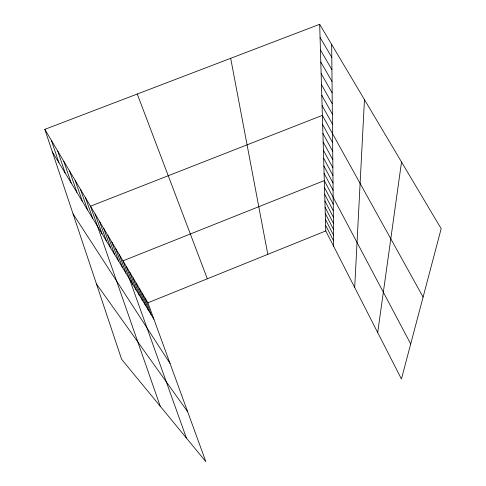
<?xml version="1.0" encoding="UTF-8"?>
<svg xmlns="http://www.w3.org/2000/svg" width="486" height="486" viewBox="0 0 486 486"><rect width="100%" height="100%" fill="white"/><g stroke="black" fill="none" stroke-linecap="round" stroke-linejoin="round"><path stroke-width="0.73" d="M354.695 287.518L364.464 99.642M377.701 332.558L401.527 162.008M147.914 302.79L325.79 230.929L319.679 24.3L44.827 129.355L121.621 359.306L205.87 461.7L147.914 302.79L44.827 129.355M96.483 284.018L187.663 411.776M73.046 213.852L170.033 363.443M52.373 151.948L153.928 319.284M319.679 24.3L441.173 228.712L401.436 379.019L325.79 230.929M320.067 37.434L331.798 57.372M320.438 49.997L331.914 69.705M320.796 62.038L332.035 81.514M321.137 73.58L332.145 92.826M321.465 84.655L332.248 103.676M321.775 95.286L332.351 114.089M322.078 105.511L332.448 124.088M423.099 297.086L322.37 115.346L90.499 206.198L160.216 406.211M322.643 124.538L332.637 142.684M322.904 133.401L332.722 151.346M323.16 141.955L332.801 159.694M323.403 150.21L332.88 167.755M323.64 158.193L332.959 175.537M323.864 165.908L333.032 183.058M324.089 173.368L333.104 190.33M410.7 343.973L324.302 180.585L122.982 260.848L186.417 438.056M324.508 187.578L333.238 204.169M324.709 194.351L333.305 210.76M324.903 200.918L333.366 217.151M325.091 207.279L333.426 223.341M325.274 213.457L333.487 229.349M325.45 219.453L333.542 235.175M325.62 225.273L333.596 240.831M137.252 94.029L207.334 278.788M145.12 298.088L151.189 314.77M142.24 293.246L148.37 310.129M139.275 288.259L145.466 305.336M136.22 283.113L142.465 300.403M133.067 277.81L139.373 295.306M129.811 272.336L136.183 290.045M126.451 266.686L132.885 284.614M119.398 254.816L125.959 273.199M115.692 248.583L122.32 267.197M111.853 242.131L118.548 260.988M107.886 235.449L114.641 254.549M103.773 228.529L110.595 247.884M99.509 221.355L106.398 240.965M95.086 213.919L102.042 233.79M85.585 197.93L92.674 218.354M80.476 189.327L87.632 210.043M75.148 180.367L82.371 201.38M69.595 171.029L76.891 192.347M63.806 161.285L71.163 182.912M57.761 151.116L65.185 173.052M51.437 140.484L58.928 162.743M230.686 58.314L267.81 254.354M331.671 44.475L333.651 246.323"/></g></svg>
